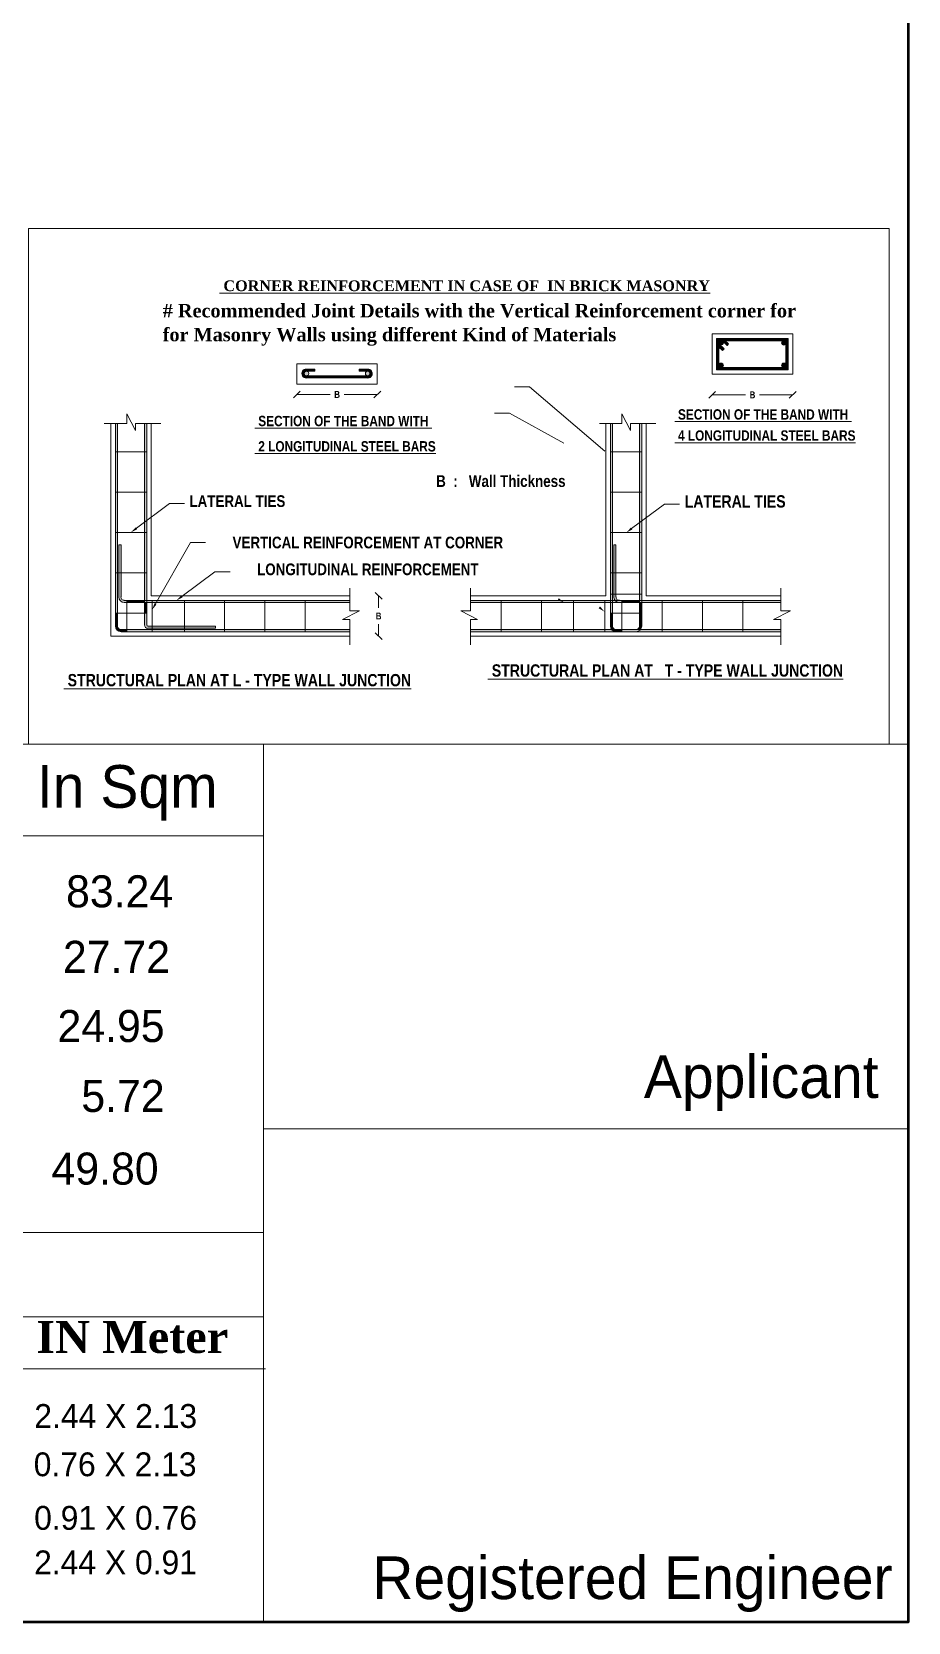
# Model space of a CAD drawing. Header units: millimetres. Extents: x 0 to 54.7, y 0 to 44.6.
# Drawn here: x 42.35 to 54.75, y 0 to 22.48 of the extents above; entities that cross this region are included whole.
import ezdxf
from ezdxf.enums import TextEntityAlignment as Align

# ---------------------------------------------------------------- set-up
doc = ezdxf.new("R2010")
doc.units = ezdxf.units.MM
doc.header["$MEASUREMENT"] = 0
doc.layers.get('0').update_dxf_attribs({"lineweight": 5})
doc.layers.add('FLOOR-STILT', color=7, linetype='Continuous', lineweight=50)
doc.styles.add('dim', font='ARIALNB.TTF')
doc.styles.add('STYLE 2', font='ANTQUABI.TTF')
doc.styles.add('swiss', font='ARIALNB.TTF')
doc.styles.add('TNR', font='TIMESBI_0.TTF')
doc.styles.add('TNRB', font='TIMESBD_0.TTF')

# ---------------------------------------------------------------- blocks, each defined once
blk = doc.blocks.new('_OBLIQUE')
at = {"color": 0, "linetype": 'ByBlock'}
blk.add_line((-0.5, -0.5), (0.5, 0.5), dxfattribs=at)

msp = doc.modelspace()

# ---------------------------------------------------------------- hatches: boundary and pattern name
for points in [[(52.134, 18.082, 1), (52.071, 18.082, 1)], [(53.02, 18.082, 1), (52.957, 18.082, 1)], [(52.134, 17.765, 1), (52.071, 17.765, 1)], [(53.02, 17.765, 1), (52.957, 17.765, 1)], [(43.565, 14.832), (43.534, 14.832), (43.534, 14.263), (43.565, 14.263)], [(43.66, 14.443, -0.414214), (43.613, 14.491), (43.613, 14.832), (43.581, 14.832), (43.581, 14.491, 0.414214), (43.66, 14.412), (43.697, 14.412), (43.697, 14.443)], [(50.536, 14.263), (50.568, 14.263), (50.568, 14.832), (50.536, 14.832)], [(50.615, 14.491), (50.615, 14.832), (50.584, 14.832), (50.584, 14.491, 0.414214), (50.663, 14.412), (50.7, 14.412), (50.7, 14.443), (50.663, 14.443, -0.414214)], [(43.945, 14.443), (43.697, 14.443), (43.697, 14.412), (43.945, 14.412)], [(43.977, 14.412), (43.945, 14.412), (43.945, 14.263), (43.977, 14.263)], [(48.555, 14.443), (48.555, 14.412), (52.946, 14.412), (52.946, 14.443)], [(50.948, 14.412), (50.948, 14.443), (50.7, 14.443), (50.7, 14.412)], [(50.98, 14.412), (50.948, 14.412), (50.948, 14.263), (50.98, 14.263)], [(43.697, 14.032), (43.613, 14.032, -0.414214), (43.565, 14.079), (43.565, 14.263), (43.534, 14.263), (43.534, 14.079, 0.414214), (43.613, 14), (43.697, 14)], [(50.568, 14.079), (50.568, 14.263), (50.536, 14.263), (50.536, 14.079, 0.414214), (50.615, 14), (50.7, 14), (50.7, 14.032), (50.615, 14.032, -0.414214)], [(50.98, 14.079), (50.98, 14.263), (50.948, 14.263), (50.948, 14.079, -0.414214), (50.9, 14.032), (50.964, 14.032, 0.162278)], [(48.555, 14.032), (48.555, 14), (52.946, 14), (52.946, 14.032)]]:
    msp.add_hatch(color=256).paths.add_polyline_path(points)
h = msp.add_hatch(color=256)
h.paths.add_polyline_path([(46.235, 17.681, 0.405646), (46.204, 17.649, 1), (46.267, 17.649, 0.405646), (46.237, 17.681)])
h.paths.add_polyline_path([(47.102, 17.681, 0.405646), (47.072, 17.649, 0.407159), (47.103, 17.617), (47.104, 17.617, 0.407159), (47.135, 17.649, 0.405646), (47.104, 17.681)])
h = msp.add_hatch(color=256)
h.paths.add_polyline_path([(43.565, 16.944), (43.534, 16.944), (43.534, 16.542), (43.565, 16.542)])
h.paths.add_polyline_path([(43.977, 16.944), (43.945, 16.944), (43.945, 16.542), (43.977, 16.542)])
h = msp.add_hatch(color=256)
h.paths.add_polyline_path([(50.568, 16.944), (50.536, 16.944), (50.536, 16.542), (50.568, 16.542)])
h.paths.add_polyline_path([(50.98, 16.944), (50.948, 16.944), (50.948, 16.542), (50.98, 16.542)])
h = msp.add_hatch(color=256)
h.paths.add_polyline_path([(43.977, 15.402), (43.945, 15.402), (43.945, 14.832), (43.977, 14.832)])
h.paths.add_polyline_path([(43.977, 15.972), (43.945, 15.972), (43.945, 15.402), (43.977, 15.402)])
h.paths.add_polyline_path([(43.977, 16.542), (43.945, 16.542), (43.945, 15.972), (43.977, 15.972)])
h.paths.add_polyline_path([(43.565, 16.542), (43.534, 16.542), (43.534, 15.972), (43.565, 15.972)])
h.paths.add_polyline_path([(43.565, 15.972), (43.534, 15.972), (43.534, 15.402), (43.565, 15.402)])
h.paths.add_polyline_path([(43.565, 15.402), (43.534, 15.402), (43.534, 14.832), (43.565, 14.832)])
h.paths.add_polyline_path([(43.613, 15.23), (43.581, 15.23), (43.581, 14.832), (43.613, 14.832)])
h = msp.add_hatch(color=256)
h.paths.add_polyline_path([(50.98, 15.402), (50.948, 15.402), (50.948, 14.832), (50.98, 14.832)])
h.paths.add_polyline_path([(50.948, 15.402), (50.98, 15.402), (50.98, 15.972), (50.948, 15.972)])
h.paths.add_polyline_path([(50.98, 16.542), (50.948, 16.542), (50.948, 15.972), (50.98, 15.972)])
h.paths.add_polyline_path([(50.536, 15.972), (50.568, 15.972), (50.568, 16.542), (50.536, 16.542)])
h.paths.add_polyline_path([(50.568, 15.972), (50.536, 15.972), (50.536, 15.402), (50.568, 15.402)])
h.paths.add_polyline_path([(50.568, 15.402), (50.536, 15.402), (50.536, 14.832), (50.568, 14.832)])
h.paths.add_polyline_path([(50.615, 15.23), (50.584, 15.23), (50.584, 14.832), (50.615, 14.832)])
h = msp.add_hatch(color=256)
h.paths.add_polyline_path([(43.977, 14.443), (43.945, 14.443), (43.945, 14.412), (43.977, 14.412)])
h.paths.add_polyline_path([(43.977, 14.832), (43.945, 14.832), (43.945, 14.443), (43.977, 14.443)])
h = msp.add_hatch(color=256)
h.paths.add_polyline_path([(50.98, 14.412), (50.98, 14.443), (50.948, 14.443), (50.948, 14.412)])
h.paths.add_polyline_path([(50.98, 14.832), (50.948, 14.832), (50.948, 14.443), (50.98, 14.443)])
h = msp.add_hatch(color=256)
h.paths.add_polyline_path([(46.849, 14.443), (46.546, 14.443), (46.546, 14.412), (46.849, 14.412)])
h.paths.add_polyline_path([(46.546, 14.443), (45.976, 14.443), (45.976, 14.412), (46.546, 14.412)])
h.paths.add_polyline_path([(45.976, 14.443), (45.406, 14.443), (45.406, 14.412), (45.976, 14.412)])
h.paths.add_polyline_path([(45.406, 14.443), (44.836, 14.443), (44.836, 14.412), (45.406, 14.412)])
h.paths.add_polyline_path([(44.836, 14.443), (44.267, 14.443), (44.267, 14.412), (44.836, 14.412)])
h.paths.add_polyline_path([(44.267, 14.443), (43.977, 14.443), (43.977, 14.412), (44.267, 14.412)])
h = msp.add_hatch(color=256)
h.paths.add_polyline_path([(44.836, 14.079), (44.267, 14.079), (44.267, 14.048), (44.836, 14.048)])
h.paths.add_polyline_path([(44.95, 14.079), (44.836, 14.079), (44.836, 14.048), (44.95, 14.048)])
h.paths.add_polyline_path([(44.267, 14.079), (43.992, 14.079, -0.414214), (43.977, 14.095), (43.977, 14.263), (43.945, 14.263), (43.945, 14.095, 0.414214), (43.992, 14.048), (44.267, 14.048)])
h = msp.add_hatch(color=256)
h.paths.add_polyline_path([(44.836, 14.032), (44.267, 14.032), (44.267, 14), (44.836, 14)])
h.paths.add_polyline_path([(44.267, 14.032), (43.697, 14.032), (43.697, 14), (44.267, 14)])
h.paths.add_polyline_path([(45.406, 14.032), (44.836, 14.032), (44.836, 14), (45.406, 14)])
h.paths.add_polyline_path([(45.976, 14.032), (45.406, 14.032), (45.406, 14), (45.976, 14)])
h.paths.add_polyline_path([(46.546, 14.032), (45.976, 14.032), (45.976, 14), (46.546, 14)])
h.paths.add_polyline_path([(46.849, 14.032), (46.546, 14.032), (46.546, 14), (46.849, 14)])

# ---------------------------------------------------------------- linework, layer by layer
for p, q in [((53.115, 18.208), (51.976, 18.208)), ((51.976, 18.208), (51.976, 17.639)), ((53.115, 17.639), (53.115, 18.208)), ((53.052, 18.145), (52.039, 18.145)), ((52.039, 18.145), (52.039, 17.702)), ((52.039, 18.142), (52.042, 18.145)), ((52.039, 18.135), (52.05, 18.145)), ((52.039, 18.128), (52.057, 18.145)), ((52.039, 18.121), (52.064, 18.145)), ((52.039, 18.113), (52.071, 18.145)), ((52.039, 18.106), (52.078, 18.145)), ((52.039, 18.099), (52.085, 18.145)), ((52.039, 18.092), (52.092, 18.145)), ((52.039, 18.085), (52.099, 18.145)), ((52.039, 18.078), (52.071, 18.11)), ((52.039, 18.071), (52.071, 18.102)), ((52.039, 18.064), (52.071, 18.095)), ((52.039, 18.057), (52.071, 18.088)), ((52.039, 18.049), (52.071, 18.081)), ((52.039, 18.042), (52.071, 18.074)), ((52.039, 18.035), (52.072, 18.068)), ((52.039, 18.028), (52.075, 18.064)), ((52.039, 18.021), (52.079, 18.061)), ((52.039, 18.014), (52.082, 18.057)), ((52.039, 18.007), (52.086, 18.054)), ((52.039, 18), (52.09, 18.05)), ((52.039, 17.993), (52.071, 18.024)), ((52.039, 17.985), (52.071, 18.017)), ((52.039, 17.978), (52.071, 18.01)), ((52.039, 17.971), (52.071, 18.003)), ((52.039, 17.964), (52.071, 17.996)), ((52.039, 17.957), (52.071, 17.989)), ((52.115, 18.113), (52.071, 18.113)), ((52.071, 18.113), (52.071, 18.068)), ((52.071, 18.068), (52.145, 17.997)), ((52.071, 18.024), (52.093, 18.047)), ((52.12, 17.976), (52.071, 18.024)), ((52.071, 18.024), (52.071, 17.734)), ((52.075, 18.113), (52.106, 18.145)), ((52.075, 18.021), (52.097, 18.043)), ((52.078, 18.017), (52.1, 18.04)), ((52.082, 18.113), (52.114, 18.145)), ((52.082, 18.014), (52.104, 18.036)), ((52.085, 18.01), (52.108, 18.033)), ((52.089, 18.113), (52.121, 18.145)), ((52.089, 18.007), (52.111, 18.029)), ((52.093, 18.003), (52.115, 18.026)), ((52.096, 18.113), (52.128, 18.145)), ((52.096, 18), (52.118, 18.022)), ((52.1, 17.996), (52.122, 18.019)), ((52.103, 18.113), (52.135, 18.145)), ((52.103, 17.993), (52.126, 18.015)), ((52.107, 17.989), (52.129, 18.012)), ((52.11, 18.113), (52.142, 18.145)), ((52.111, 17.986), (52.133, 18.008)), ((52.114, 17.982), (52.136, 18.005)), ((52.187, 18.043), (52.115, 18.113)), ((52.116, 18.112), (52.149, 18.145)), ((52.118, 17.979), (52.14, 18.001)), ((52.12, 18.109), (52.156, 18.145)), ((52.12, 17.976), (52.145, 17.997)), ((52.124, 18.105), (52.163, 18.145)), ((52.127, 18.102), (52.17, 18.145)), ((52.131, 18.098), (52.177, 18.145)), ((52.133, 17.987), (52.144, 17.998)), ((52.134, 18.095), (52.185, 18.145)), ((52.138, 18.091), (52.192, 18.145)), ((52.141, 18.088), (52.164, 18.11)), ((52.145, 18.084), (52.167, 18.107)), ((52.149, 18.081), (52.171, 18.103)), ((52.152, 18.077), (52.174, 18.099)), ((52.156, 18.074), (52.178, 18.096)), ((52.159, 18.07), (52.182, 18.092)), ((53.02, 18.113), (52.16, 18.113)), ((52.16, 18.113), (52.207, 18.068)), ((52.163, 18.067), (52.185, 18.089)), ((52.167, 18.113), (52.199, 18.145)), ((52.167, 18.063), (52.189, 18.085)), ((52.17, 18.06), (52.192, 18.082)), ((52.174, 18.113), (52.206, 18.145)), ((52.174, 18.056), (52.196, 18.078)), ((52.177, 18.053), (52.2, 18.075)), ((52.181, 18.113), (52.213, 18.145)), ((52.181, 18.049), (52.203, 18.071)), ((52.184, 18.046), (52.207, 18.068)), ((52.207, 18.068), (52.187, 18.043)), ((52.188, 18.113), (52.22, 18.145)), ((52.196, 18.113), (52.227, 18.145)), ((52.203, 18.113), (52.234, 18.145)), ((52.21, 18.113), (52.241, 18.145)), ((52.217, 18.113), (52.249, 18.145)), ((52.224, 18.113), (52.256, 18.145)), ((52.231, 18.113), (52.263, 18.145)), ((52.238, 18.113), (52.27, 18.145)), ((52.245, 18.113), (52.277, 18.145)), ((52.252, 18.113), (52.284, 18.145)), ((52.26, 18.113), (52.291, 18.145)), ((52.267, 18.113), (52.298, 18.145)), ((52.274, 18.113), (52.305, 18.145)), ((52.281, 18.113), (52.313, 18.145)), ((52.288, 18.113), (52.32, 18.145)), ((52.295, 18.113), (52.327, 18.145)), ((52.302, 18.113), (52.334, 18.145)), ((52.309, 18.113), (52.341, 18.145)), ((52.316, 18.113), (52.348, 18.145)), ((52.323, 18.113), (52.355, 18.145)), ((52.331, 18.113), (52.362, 18.145)), ((52.338, 18.113), (52.369, 18.145)), ((52.345, 18.113), (52.376, 18.145)), ((52.352, 18.113), (52.384, 18.145)), ((52.359, 18.113), (52.391, 18.145)), ((52.366, 18.113), (52.398, 18.145)), ((52.373, 18.113), (52.405, 18.145)), ((52.38, 18.113), (52.412, 18.145)), ((52.387, 18.113), (52.419, 18.145)), ((52.395, 18.113), (52.426, 18.145)), ((52.402, 18.113), (52.433, 18.145)), ((52.409, 18.113), (52.44, 18.145)), ((52.416, 18.113), (52.448, 18.145)), ((52.423, 18.113), (52.455, 18.145)), ((52.43, 18.113), (52.462, 18.145)), ((52.437, 18.113), (52.469, 18.145)), ((52.444, 18.113), (52.476, 18.145)), ((52.451, 18.113), (52.483, 18.145)), ((52.459, 18.113), (52.49, 18.145)), ((52.466, 18.113), (52.497, 18.145)), ((52.473, 18.113), (52.504, 18.145)), ((52.48, 18.113), (52.511, 18.145)), ((52.487, 18.113), (52.519, 18.145)), ((52.494, 18.113), (52.526, 18.145)), ((52.501, 18.113), (52.533, 18.145)), ((52.508, 18.113), (52.54, 18.145)), ((52.515, 18.113), (52.547, 18.145)), ((52.522, 18.113), (52.554, 18.145)), ((52.53, 18.113), (52.561, 18.145)), ((52.537, 18.113), (52.568, 18.145)), ((52.544, 18.113), (52.575, 18.145)), ((52.551, 18.113), (52.583, 18.145)), ((52.558, 18.113), (52.59, 18.145)), ((52.565, 18.113), (52.597, 18.145)), ((52.572, 18.113), (52.604, 18.145)), ((52.579, 18.113), (52.611, 18.145)), ((52.586, 18.113), (52.618, 18.145)), ((52.594, 18.113), (52.625, 18.145)), ((52.601, 18.113), (52.632, 18.145)), ((52.608, 18.113), (52.639, 18.145)), ((52.615, 18.113), (52.647, 18.145)), ((52.622, 18.113), (52.654, 18.145)), ((52.629, 18.113), (52.661, 18.145)), ((52.636, 18.113), (52.668, 18.145)), ((52.643, 18.113), (52.675, 18.145)), ((52.65, 18.113), (52.682, 18.145)), ((52.658, 18.113), (52.689, 18.145)), ((52.665, 18.113), (52.696, 18.145)), ((52.672, 18.113), (52.703, 18.145)), ((52.679, 18.113), (52.71, 18.145)), ((52.686, 18.113), (52.718, 18.145)), ((52.693, 18.113), (52.725, 18.145)), ((52.7, 18.113), (52.732, 18.145)), ((52.707, 18.113), (52.739, 18.145)), ((52.714, 18.113), (52.746, 18.145)), ((52.721, 18.113), (52.753, 18.145)), ((52.729, 18.113), (52.76, 18.145)), ((52.736, 18.113), (52.767, 18.145)), ((52.743, 18.113), (52.774, 18.145)), ((52.75, 18.113), (52.782, 18.145)), ((52.757, 18.113), (52.789, 18.145)), ((52.764, 18.113), (52.796, 18.145)), ((52.771, 18.113), (52.803, 18.145)), ((52.778, 18.113), (52.81, 18.145)), ((52.785, 18.113), (52.817, 18.145)), ((52.793, 18.113), (52.824, 18.145)), ((52.8, 18.113), (52.831, 18.145)), ((52.807, 18.113), (52.838, 18.145)), ((52.814, 18.113), (52.846, 18.145)), ((52.821, 18.113), (52.853, 18.145)), ((52.828, 18.113), (52.86, 18.145)), ((52.835, 18.113), (52.867, 18.145)), ((52.842, 18.113), (52.874, 18.145)), ((52.849, 18.113), (52.881, 18.145)), ((52.856, 18.113), (52.888, 18.145)), ((52.864, 18.113), (52.895, 18.145)), ((52.871, 18.113), (52.902, 18.145)), ((52.878, 18.113), (52.909, 18.145)), ((52.885, 18.113), (52.917, 18.145)), ((52.892, 18.113), (52.924, 18.145)), ((52.899, 18.113), (52.931, 18.145)), ((52.906, 18.113), (52.938, 18.145)), ((52.913, 18.113), (52.945, 18.145)), ((52.92, 18.113), (52.952, 18.145)), ((52.928, 18.113), (52.959, 18.145)), ((52.935, 18.113), (52.966, 18.145)), ((52.942, 18.113), (52.973, 18.145)), ((52.949, 18.113), (52.981, 18.145)), ((52.956, 18.113), (52.988, 18.145)), ((52.963, 18.113), (52.995, 18.145)), ((52.97, 18.113), (53.002, 18.145)), ((52.977, 18.113), (53.009, 18.145)), ((52.984, 18.113), (53.016, 18.145)), ((52.992, 18.113), (53.023, 18.145)), ((52.999, 18.113), (53.03, 18.145)), ((53.006, 18.113), (53.037, 18.145)), ((53.013, 18.113), (53.044, 18.145)), ((53.02, 18.113), (53.052, 18.145)), ((53.02, 18.107), (53.052, 18.139)), ((53.02, 18.1), (53.052, 18.131)), ((53.02, 18.093), (53.052, 18.124)), ((53.02, 18.086), (53.052, 18.117)), ((53.02, 17.734), (53.02, 18.113)), ((53.02, 18.078), (53.052, 18.11)), ((53.02, 18.071), (53.052, 18.103)), ((53.02, 18.064), (53.052, 18.096)), ((53.02, 18.057), (53.052, 18.089)), ((53.02, 18.05), (53.052, 18.082)), ((53.02, 18.043), (53.052, 18.075)), ((53.02, 18.036), (53.052, 18.067)), ((53.02, 18.029), (53.052, 18.06)), ((53.02, 18.022), (53.052, 18.053)), ((53.02, 18.014), (53.052, 18.046)), ((53.02, 18.007), (53.052, 18.039)), ((53.02, 18), (53.052, 18.032)), ((53.02, 17.993), (53.052, 18.025)), ((53.02, 17.986), (53.052, 18.018)), ((53.02, 17.979), (53.052, 18.011)), ((53.02, 17.972), (53.052, 18.003)), ((53.02, 17.965), (53.052, 17.996)), ((53.02, 17.958), (53.052, 17.989)), ((53.052, 17.702), (53.052, 18.145)), ((47.239, 17.786), (46.1, 17.786)), ((46.1, 17.786), (46.1, 17.501)), ((47.239, 17.501), (47.239, 17.786)), ((52.039, 17.95), (52.071, 17.982)), ((52.039, 17.943), (52.071, 17.974)), ((52.039, 17.936), (52.071, 17.967)), ((52.039, 17.929), (52.071, 17.96)), ((52.039, 17.922), (52.071, 17.953)), ((52.039, 17.914), (52.071, 17.946)), ((52.039, 17.907), (52.071, 17.939)), ((52.039, 17.9), (52.071, 17.932)), ((52.039, 17.893), (52.071, 17.925)), ((52.039, 17.886), (52.071, 17.918)), ((52.039, 17.879), (52.071, 17.911)), ((52.039, 17.872), (52.071, 17.903)), ((52.039, 17.865), (52.071, 17.896)), ((52.039, 17.858), (52.071, 17.889)), ((52.039, 17.85), (52.071, 17.882)), ((52.039, 17.843), (52.071, 17.875)), ((52.039, 17.836), (52.071, 17.868)), ((52.039, 17.829), (52.071, 17.861)), ((52.039, 17.822), (52.071, 17.854)), ((52.039, 17.815), (52.071, 17.847)), ((52.039, 17.808), (52.071, 17.839)), ((52.039, 17.801), (52.071, 17.832)), ((52.039, 17.794), (52.071, 17.825)), ((52.039, 17.786), (52.071, 17.818)), ((52.039, 17.779), (52.071, 17.811)), ((52.039, 17.772), (52.071, 17.804)), ((52.039, 17.765), (52.071, 17.797)), ((52.039, 17.758), (52.071, 17.79)), ((52.039, 17.751), (52.071, 17.783)), ((52.039, 17.744), (52.071, 17.776)), ((52.039, 17.737), (52.071, 17.768)), ((52.039, 17.73), (52.071, 17.761)), ((52.992, 17.702), (53.052, 17.762)), ((53.02, 17.951), (53.052, 17.982)), ((53.02, 17.943), (53.052, 17.975)), ((53.02, 17.936), (53.052, 17.968)), ((53.02, 17.929), (53.052, 17.961)), ((53.02, 17.922), (53.052, 17.954)), ((53.02, 17.915), (53.052, 17.947)), ((53.02, 17.908), (53.052, 17.94)), ((53.02, 17.901), (53.052, 17.932)), ((53.02, 17.894), (53.052, 17.925)), ((53.02, 17.887), (53.052, 17.918)), ((53.02, 17.879), (53.052, 17.911)), ((53.02, 17.872), (53.052, 17.904)), ((53.02, 17.865), (53.052, 17.897)), ((53.02, 17.858), (53.052, 17.89)), ((53.02, 17.851), (53.052, 17.883)), ((53.02, 17.844), (53.052, 17.876)), ((53.02, 17.837), (53.052, 17.868)), ((53.02, 17.83), (53.052, 17.861)), ((53.02, 17.823), (53.052, 17.854)), ((53.02, 17.815), (53.052, 17.847)), ((53.02, 17.808), (53.052, 17.84)), ((53.02, 17.801), (53.052, 17.833)), ((53.02, 17.794), (53.052, 17.826)), ((53.02, 17.787), (53.052, 17.819)), ((53.02, 17.78), (53.052, 17.812)), ((53.02, 17.773), (53.052, 17.805)), ((53.02, 17.766), (53.052, 17.797)), ((53.02, 17.759), (53.052, 17.79)), ((53.02, 17.752), (53.052, 17.783)), ((53.02, 17.744), (53.052, 17.776)), ((53.02, 17.737), (53.052, 17.769)), ((46.172, 17.647), (46.237, 17.712)), ((46.173, 17.655), (46.23, 17.712)), ((46.173, 17.641), (46.245, 17.712)), ((46.174, 17.635), (46.252, 17.712)), ((46.174, 17.663), (46.222, 17.711)), ((46.176, 17.629), (46.206, 17.659)), ((46.177, 17.673), (46.211, 17.707)), ((46.178, 17.624), (46.204, 17.65)), ((46.18, 17.619), (46.204, 17.644)), ((46.182, 17.615), (46.206, 17.638)), ((46.185, 17.611), (46.208, 17.633)), ((46.189, 17.607), (46.211, 17.629)), ((46.192, 17.603), (46.215, 17.625)), ((46.196, 17.6), (46.219, 17.622)), ((46.2, 17.597), (46.223, 17.62)), ((46.204, 17.594), (46.229, 17.618)), ((46.209, 17.592), (46.235, 17.617)), ((46.214, 17.589), (46.242, 17.617)), ((46.22, 17.588), (46.249, 17.617)), ((46.225, 17.679), (46.259, 17.712)), ((46.225, 17.587), (46.256, 17.617)), ((46.232, 17.586), (46.263, 17.617)), ((46.234, 17.681), (46.266, 17.712)), ((46.235, 17.712), (46.357, 17.712)), ((46.235, 17.681), (46.357, 17.681)), ((46.236, 17.617), (47.104, 17.617)), ((46.236, 17.586), (47.104, 17.586)), ((46.239, 17.586), (46.27, 17.617)), ((46.241, 17.681), (46.273, 17.712)), ((46.246, 17.586), (46.278, 17.617)), ((46.248, 17.681), (46.28, 17.712)), ((46.253, 17.586), (46.285, 17.617)), ((46.256, 17.681), (46.287, 17.712)), ((46.26, 17.586), (46.292, 17.617)), ((46.263, 17.681), (46.294, 17.712)), ((46.267, 17.586), (46.299, 17.617)), ((46.27, 17.681), (46.301, 17.712)), ((46.274, 17.586), (46.306, 17.617)), ((46.277, 17.681), (46.309, 17.712)), ((46.281, 17.586), (46.313, 17.617)), ((46.284, 17.681), (46.316, 17.712)), ((46.289, 17.586), (46.32, 17.617)), ((46.291, 17.681), (46.323, 17.712)), ((46.296, 17.586), (46.327, 17.617)), ((46.298, 17.681), (46.33, 17.712)), ((46.303, 17.586), (46.334, 17.617)), ((46.305, 17.681), (46.337, 17.712)), ((46.31, 17.586), (46.341, 17.617)), ((46.312, 17.681), (46.344, 17.712)), ((46.317, 17.586), (46.349, 17.617)), ((46.32, 17.681), (46.351, 17.712)), ((46.324, 17.586), (46.356, 17.617)), ((46.327, 17.681), (46.357, 17.711)), ((46.331, 17.586), (46.363, 17.617)), ((46.334, 17.681), (46.357, 17.704)), ((46.338, 17.586), (46.37, 17.617)), ((46.341, 17.681), (46.357, 17.697)), ((46.345, 17.586), (46.377, 17.617)), ((46.348, 17.681), (46.357, 17.69)), ((46.352, 17.586), (46.384, 17.617)), ((46.355, 17.681), (46.357, 17.683)), ((46.357, 17.681), (46.357, 17.712)), ((46.36, 17.586), (46.391, 17.617)), ((46.367, 17.586), (46.398, 17.617)), ((46.374, 17.586), (46.405, 17.617)), ((46.381, 17.586), (46.413, 17.617)), ((46.388, 17.586), (46.42, 17.617)), ((46.395, 17.586), (46.427, 17.617)), ((46.402, 17.586), (46.434, 17.617)), ((46.409, 17.586), (46.441, 17.617)), ((46.416, 17.586), (46.448, 17.617)), ((46.424, 17.586), (46.455, 17.617)), ((46.431, 17.586), (46.462, 17.617)), ((46.438, 17.586), (46.469, 17.617)), ((46.445, 17.586), (46.477, 17.617)), ((46.452, 17.586), (46.484, 17.617)), ((46.459, 17.586), (46.491, 17.617)), ((46.466, 17.586), (46.498, 17.617)), ((46.473, 17.586), (46.505, 17.617)), ((46.48, 17.586), (46.512, 17.617)), ((46.488, 17.586), (46.519, 17.617)), ((46.495, 17.586), (46.526, 17.617)), ((46.502, 17.586), (46.533, 17.617)), ((46.509, 17.586), (46.54, 17.617)), ((46.516, 17.586), (46.548, 17.617)), ((46.523, 17.586), (46.555, 17.617)), ((46.53, 17.586), (46.562, 17.617)), ((46.537, 17.586), (46.569, 17.617)), ((46.544, 17.586), (46.576, 17.617)), ((46.551, 17.586), (46.583, 17.617)), ((46.559, 17.586), (46.59, 17.617)), ((46.566, 17.586), (46.597, 17.617)), ((46.573, 17.586), (46.604, 17.617)), ((46.58, 17.586), (46.612, 17.617)), ((46.587, 17.586), (46.619, 17.617)), ((46.594, 17.586), (46.626, 17.617)), ((46.601, 17.586), (46.633, 17.617)), ((46.608, 17.586), (46.64, 17.617)), ((46.615, 17.586), (46.647, 17.617)), ((46.623, 17.586), (46.654, 17.617)), ((46.63, 17.586), (46.661, 17.617)), ((46.637, 17.586), (46.668, 17.617)), ((46.644, 17.586), (46.676, 17.617)), ((46.651, 17.586), (46.683, 17.617)), ((46.658, 17.586), (46.69, 17.617)), ((46.665, 17.586), (46.697, 17.617)), ((46.672, 17.586), (46.704, 17.617)), ((46.679, 17.586), (46.711, 17.617)), ((46.686, 17.586), (46.718, 17.617)), ((46.694, 17.586), (46.725, 17.617)), ((46.701, 17.586), (46.732, 17.617)), ((46.708, 17.586), (46.739, 17.617)), ((46.715, 17.586), (46.747, 17.617)), ((46.722, 17.586), (46.754, 17.617)), ((46.729, 17.586), (46.761, 17.617)), ((46.736, 17.586), (46.768, 17.617)), ((46.743, 17.586), (46.775, 17.617)), ((46.75, 17.586), (46.782, 17.617)), ((46.758, 17.586), (46.789, 17.617)), ((46.765, 17.586), (46.796, 17.617)), ((46.772, 17.586), (46.803, 17.617)), ((46.779, 17.586), (46.811, 17.617)), ((46.786, 17.586), (46.818, 17.617)), ((46.793, 17.586), (46.825, 17.617)), ((46.8, 17.586), (46.832, 17.617)), ((46.807, 17.586), (46.839, 17.617)), ((46.814, 17.586), (46.846, 17.617)), ((46.822, 17.586), (46.853, 17.617)), ((46.829, 17.586), (46.86, 17.617)), ((46.836, 17.586), (46.867, 17.617)), ((46.843, 17.586), (46.875, 17.617)), ((46.85, 17.586), (46.882, 17.617)), ((46.857, 17.586), (46.889, 17.617)), ((46.864, 17.586), (46.896, 17.617)), ((46.871, 17.586), (46.903, 17.617)), ((46.878, 17.586), (46.91, 17.617)), ((46.885, 17.586), (46.917, 17.617)), ((46.893, 17.586), (46.924, 17.617)), ((46.9, 17.586), (46.931, 17.617)), ((46.907, 17.586), (46.938, 17.617)), ((46.914, 17.586), (46.946, 17.617)), ((46.921, 17.586), (46.953, 17.617)), ((46.928, 17.586), (46.96, 17.617)), ((46.935, 17.586), (46.967, 17.617)), ((46.942, 17.586), (46.974, 17.617)), ((46.949, 17.586), (46.981, 17.617)), ((46.957, 17.586), (46.988, 17.617)), ((46.964, 17.586), (46.995, 17.617)), ((46.971, 17.586), (47.002, 17.617)), ((46.978, 17.586), (47.01, 17.617)), ((46.982, 17.711), (46.984, 17.712)), ((46.982, 17.704), (46.991, 17.712)), ((46.982, 17.696), (46.998, 17.712)), ((46.982, 17.689), (47.005, 17.712)), ((46.982, 17.682), (47.012, 17.712)), ((47.104, 17.712), (46.982, 17.712)), ((46.982, 17.681), (46.982, 17.712)), ((47.104, 17.681), (46.982, 17.681)), ((46.985, 17.586), (47.017, 17.617)), ((46.988, 17.681), (47.019, 17.712)), ((46.992, 17.586), (47.024, 17.617)), ((46.995, 17.681), (47.026, 17.712)), ((46.999, 17.586), (47.031, 17.617)), ((47.002, 17.681), (47.033, 17.712)), ((47.006, 17.586), (47.038, 17.617)), ((47.009, 17.681), (47.041, 17.712)), ((47.013, 17.586), (47.045, 17.617)), ((47.016, 17.681), (47.048, 17.712)), ((47.021, 17.586), (47.052, 17.617)), ((47.023, 17.681), (47.055, 17.712)), ((47.028, 17.586), (47.059, 17.617)), ((47.03, 17.681), (47.062, 17.712)), ((47.035, 17.586), (47.066, 17.617)), ((47.037, 17.681), (47.069, 17.712)), ((47.042, 17.586), (47.073, 17.617)), ((47.044, 17.681), (47.076, 17.712)), ((47.049, 17.586), (47.081, 17.617)), ((47.051, 17.681), (47.083, 17.712)), ((47.056, 17.586), (47.088, 17.617)), ((47.059, 17.681), (47.09, 17.712)), ((47.063, 17.586), (47.095, 17.617)), ((47.066, 17.681), (47.097, 17.712)), ((47.07, 17.586), (47.102, 17.617)), ((47.073, 17.681), (47.104, 17.712)), ((47.077, 17.586), (47.11, 17.618)), ((47.08, 17.681), (47.111, 17.712)), ((47.084, 17.586), (47.123, 17.624)), ((47.087, 17.681), (47.117, 17.711)), ((47.092, 17.586), (47.166, 17.66)), ((47.094, 17.681), (47.123, 17.709)), ((47.099, 17.586), (47.167, 17.654)), ((47.101, 17.681), (47.128, 17.707)), ((47.106, 17.586), (47.167, 17.647)), ((47.108, 17.68), (47.133, 17.705)), ((47.114, 17.679), (47.137, 17.702)), ((47.114, 17.587), (47.166, 17.639)), ((47.119, 17.677), (47.141, 17.7)), ((47.123, 17.674), (47.145, 17.696)), ((47.123, 17.589), (47.164, 17.629)), ((47.127, 17.671), (47.149, 17.693)), ((47.128, 17.63), (47.164, 17.666)), ((47.13, 17.667), (47.152, 17.689)), ((47.132, 17.662), (47.155, 17.685)), ((47.134, 17.657), (47.158, 17.681)), ((47.134, 17.643), (47.163, 17.671)), ((47.135, 17.65), (47.161, 17.676)), ((47.136, 17.595), (47.157, 17.616)), ((51.976, 17.639), (53.115, 17.639)), ((52.039, 17.723), (52.071, 17.754)), ((52.039, 17.715), (52.071, 17.747)), ((52.039, 17.708), (52.071, 17.74)), ((52.039, 17.702), (53.052, 17.702)), ((52.04, 17.702), (52.072, 17.734)), ((52.047, 17.702), (52.079, 17.734)), ((52.054, 17.702), (52.086, 17.734)), ((52.061, 17.702), (52.093, 17.734)), ((52.068, 17.702), (52.1, 17.734)), ((52.071, 17.734), (53.02, 17.734)), ((52.075, 17.702), (52.107, 17.734)), ((52.083, 17.702), (52.114, 17.734)), ((52.09, 17.702), (52.121, 17.734)), ((52.097, 17.702), (52.128, 17.734)), ((52.104, 17.702), (52.136, 17.734)), ((52.111, 17.702), (52.143, 17.734)), ((52.118, 17.702), (52.15, 17.734)), ((52.125, 17.702), (52.157, 17.734)), ((52.132, 17.702), (52.164, 17.734)), ((52.139, 17.702), (52.171, 17.734)), ((52.147, 17.702), (52.178, 17.734)), ((52.154, 17.702), (52.185, 17.734)), ((52.161, 17.702), (52.192, 17.734)), ((52.168, 17.702), (52.199, 17.734)), ((52.175, 17.702), (52.207, 17.734)), ((52.182, 17.702), (52.214, 17.734)), ((52.189, 17.702), (52.221, 17.734)), ((52.196, 17.702), (52.228, 17.734)), ((52.203, 17.702), (52.235, 17.734)), ((52.21, 17.702), (52.242, 17.734)), ((52.218, 17.702), (52.249, 17.734)), ((52.225, 17.702), (52.256, 17.734)), ((52.232, 17.702), (52.263, 17.734)), ((52.239, 17.702), (52.271, 17.734)), ((52.246, 17.702), (52.278, 17.734)), ((52.253, 17.702), (52.285, 17.734)), ((52.26, 17.702), (52.292, 17.734)), ((52.267, 17.702), (52.299, 17.734)), ((52.274, 17.702), (52.306, 17.734)), ((52.282, 17.702), (52.313, 17.734)), ((52.289, 17.702), (52.32, 17.734)), ((52.296, 17.702), (52.327, 17.734)), ((52.303, 17.702), (52.335, 17.734)), ((52.31, 17.702), (52.342, 17.734)), ((52.317, 17.702), (52.349, 17.734)), ((52.324, 17.702), (52.356, 17.734)), ((52.331, 17.702), (52.363, 17.734)), ((52.338, 17.702), (52.37, 17.734)), ((52.345, 17.702), (52.377, 17.734)), ((52.353, 17.702), (52.384, 17.734)), ((52.36, 17.702), (52.391, 17.734)), ((52.367, 17.702), (52.398, 17.734)), ((52.374, 17.702), (52.406, 17.734)), ((52.381, 17.702), (52.413, 17.734)), ((52.388, 17.702), (52.42, 17.734)), ((52.395, 17.702), (52.427, 17.734)), ((52.402, 17.702), (52.434, 17.734)), ((52.409, 17.702), (52.441, 17.734)), ((52.417, 17.702), (52.448, 17.734)), ((52.424, 17.702), (52.455, 17.734)), ((52.431, 17.702), (52.462, 17.734)), ((52.438, 17.702), (52.47, 17.734)), ((52.445, 17.702), (52.477, 17.734)), ((52.452, 17.702), (52.484, 17.734)), ((52.459, 17.702), (52.491, 17.734)), ((52.466, 17.702), (52.498, 17.734)), ((52.473, 17.702), (52.505, 17.734)), ((52.481, 17.702), (52.512, 17.734)), ((52.488, 17.702), (52.519, 17.734)), ((52.495, 17.702), (52.526, 17.734)), ((52.502, 17.702), (52.533, 17.734)), ((52.509, 17.702), (52.541, 17.734)), ((52.516, 17.702), (52.548, 17.734)), ((52.523, 17.702), (52.555, 17.734)), ((52.53, 17.702), (52.562, 17.734)), ((52.537, 17.702), (52.569, 17.734)), ((52.544, 17.702), (52.576, 17.734)), ((52.552, 17.702), (52.583, 17.734)), ((52.559, 17.702), (52.59, 17.734)), ((52.566, 17.702), (52.597, 17.734)), ((52.573, 17.702), (52.605, 17.734)), ((52.58, 17.702), (52.612, 17.734)), ((52.587, 17.702), (52.619, 17.734)), ((52.594, 17.702), (52.626, 17.734)), ((52.601, 17.702), (52.633, 17.734)), ((52.608, 17.702), (52.64, 17.734)), ((52.616, 17.702), (52.647, 17.734)), ((52.623, 17.702), (52.654, 17.734)), ((52.63, 17.702), (52.661, 17.734)), ((52.637, 17.702), (52.669, 17.734)), ((52.644, 17.702), (52.676, 17.734)), ((52.651, 17.702), (52.683, 17.734)), ((52.658, 17.702), (52.69, 17.734)), ((52.665, 17.702), (52.697, 17.734)), ((52.672, 17.702), (52.704, 17.734)), ((52.68, 17.702), (52.711, 17.734)), ((52.687, 17.702), (52.718, 17.734)), ((52.694, 17.702), (52.725, 17.734)), ((52.701, 17.702), (52.732, 17.734)), ((52.708, 17.702), (52.74, 17.734)), ((52.715, 17.702), (52.747, 17.734)), ((52.722, 17.702), (52.754, 17.734)), ((52.729, 17.702), (52.761, 17.734)), ((52.736, 17.702), (52.768, 17.734)), ((52.743, 17.702), (52.775, 17.734)), ((52.751, 17.702), (52.782, 17.734)), ((52.758, 17.702), (52.789, 17.734)), ((52.765, 17.702), (52.796, 17.734)), ((52.772, 17.702), (52.804, 17.734)), ((52.779, 17.702), (52.811, 17.734)), ((52.786, 17.702), (52.818, 17.734)), ((52.793, 17.702), (52.825, 17.734)), ((52.8, 17.702), (52.832, 17.734)), ((52.807, 17.702), (52.839, 17.734)), ((52.815, 17.702), (52.846, 17.734)), ((52.822, 17.702), (52.853, 17.734)), ((52.829, 17.702), (52.86, 17.734)), ((52.836, 17.702), (52.868, 17.734)), ((52.843, 17.702), (52.875, 17.734)), ((52.85, 17.702), (52.882, 17.734)), ((52.857, 17.702), (52.889, 17.734)), ((52.864, 17.702), (52.896, 17.734)), ((52.871, 17.702), (52.903, 17.734)), ((52.878, 17.702), (52.91, 17.734)), ((52.886, 17.702), (52.917, 17.734)), ((52.893, 17.702), (52.924, 17.734)), ((52.9, 17.702), (52.931, 17.734)), ((52.907, 17.702), (52.939, 17.734)), ((52.914, 17.702), (52.946, 17.734)), ((52.921, 17.702), (52.953, 17.734)), ((52.928, 17.702), (52.96, 17.734)), ((52.935, 17.702), (52.967, 17.734)), ((52.942, 17.702), (52.974, 17.734)), ((52.95, 17.702), (52.981, 17.734)), ((52.957, 17.702), (52.988, 17.734)), ((52.964, 17.702), (52.995, 17.734)), ((52.971, 17.702), (53.003, 17.734)), ((52.978, 17.702), (53.01, 17.734)), ((52.985, 17.702), (53.017, 17.734)), ((52.999, 17.702), (53.052, 17.755)), ((53.006, 17.702), (53.052, 17.748)), ((53.014, 17.702), (53.052, 17.741)), ((53.021, 17.702), (53.052, 17.733)), ((53.028, 17.702), (53.052, 17.726)), ((53.035, 17.702), (53.052, 17.719)), ((53.042, 17.702), (53.052, 17.712)), ((53.049, 17.702), (53.052, 17.705)), ((46.1, 17.501), (47.239, 17.501)), ((43.377, 16.944), (43.697, 16.944)), ((43.47, 13.937), (43.47, 16.944)), ((43.534, 14.079), (43.534, 16.944)), ((43.565, 14.079), (43.565, 16.944)), ((43.697, 16.944), (43.697, 17.081)), ((43.697, 17.081), (43.818, 16.842)), ((43.818, 16.842), (43.818, 16.944)), ((43.818, 16.944), (44.176, 16.944)), ((43.945, 14.095), (43.945, 16.944)), ((43.977, 14.095), (43.977, 16.944)), ((44.04, 14.507), (44.04, 16.944)), ((50.38, 16.944), (50.7, 16.944)), ((50.473, 14.507), (50.473, 16.944)), ((50.536, 14.079), (50.536, 16.944)), ((50.568, 14.079), (50.568, 16.944)), ((50.7, 17.081), (50.821, 16.842)), ((50.7, 16.944), (50.7, 17.081)), ((50.821, 16.944), (51.179, 16.944)), ((50.821, 16.842), (50.821, 16.944)), ((50.948, 14.079), (50.948, 16.944)), ((50.98, 14.079), (50.98, 16.944)), ((51.043, 14.507), (51.043, 16.944)), ((43.534, 16.542), (43.977, 16.542)), ((50.536, 16.542), (50.98, 16.542)), ((43.534, 15.972), (43.977, 15.972)), ((50.536, 15.972), (50.98, 15.972)), ((43.534, 15.402), (43.977, 15.402)), ((50.536, 15.402), (50.98, 15.402)), ((43.613, 15.23), (43.581, 15.23)), ((43.581, 14.491), (43.581, 15.23)), ((43.613, 14.491), (43.613, 15.23)), ((50.584, 14.491), (50.584, 15.23)), ((50.615, 15.23), (50.584, 15.23)), ((50.615, 14.491), (50.615, 15.23)), ((43.534, 14.832), (43.977, 14.832)), ((46.849, 14.614), (46.849, 14.294)), ((48.555, 14.614), (48.555, 14.294)), ((50.536, 14.832), (50.98, 14.832)), ((52.946, 14.614), (52.946, 14.294)), ((46.849, 14.443), (43.66, 14.443)), ((46.849, 14.412), (43.66, 14.412)), ((43.697, 14), (43.697, 14.443)), ((46.849, 14.507), (44.04, 14.507)), ((44.053, 14), (44.053, 14.443)), ((44.51, 14), (44.51, 14.443)), ((45.079, 14), (45.079, 14.443)), ((45.649, 14), (45.649, 14.443)), ((46.219, 14), (46.219, 14.443)), ((50.473, 14.507), (48.555, 14.507)), ((52.946, 14.443), (48.555, 14.443)), ((48.555, 14.443), (48.555, 14.412)), ((48.555, 14.443), (50.615, 14.443)), ((48.555, 14.412), (52.946, 14.412)), ((48.555, 14.412), (50.663, 14.412)), ((48.99, 14), (48.99, 14.443)), ((49.56, 14), (49.56, 14.443)), ((50.013, 13.995), (50.013, 14.438)), ((50.457, 14), (50.457, 14.443)), ((50.536, 14.529), (50.98, 14.529)), ((52.946, 14.443), (50.663, 14.443)), ((52.946, 14.412), (50.663, 14.412)), ((50.7, 14), (50.7, 14.443)), ((52.946, 14.507), (51.043, 14.507)), ((51.269, 14), (51.269, 14.443)), ((51.839, 14), (51.839, 14.443)), ((52.409, 14), (52.409, 14.443)), ((52.946, 14.412), (52.946, 14.443)), ((43.534, 14.263), (43.977, 14.263)), ((46.986, 14.294), (46.747, 14.174)), ((46.747, 14.174), (46.849, 14.174)), ((46.849, 14.294), (46.986, 14.294)), ((46.849, 14.174), (46.849, 13.815)), ((48.418, 14.294), (48.657, 14.174)), ((48.555, 14.294), (48.418, 14.294)), ((48.555, 14.174), (48.555, 13.815)), ((48.657, 14.174), (48.555, 14.174)), ((50.536, 14.263), (50.98, 14.263)), ((53.083, 14.294), (52.844, 14.174)), ((52.844, 14.174), (52.946, 14.174)), ((52.946, 14.294), (53.083, 14.294)), ((52.946, 14.174), (52.946, 13.815)), ((46.849, 14.032), (43.613, 14.032)), ((46.849, 14), (43.613, 14)), ((44.95, 14.079), (43.992, 14.079)), ((44.95, 14.048), (43.992, 14.048)), ((44.95, 14.079), (44.95, 14.048)), ((52.946, 14.032), (48.555, 14.032)), ((48.555, 14.032), (48.555, 14)), ((48.555, 14.032), (50.615, 14.032)), ((48.555, 14), (52.946, 14)), ((48.555, 14), (50.615, 14)), ((52.946, 14.032), (50.615, 14.032)), ((52.946, 14), (50.615, 14)), ((52.946, 14), (52.946, 14.032)), ((46.849, 13.937), (43.47, 13.937)), ((52.946, 13.937), (48.555, 13.937)), ((45.627, 12.411), (54.749, 12.411)), ((54.749, 12.411), (54.749, 0)), ((25.31, 11.116), (45.627, 11.116)), ((45.627, 6.973), (54.749, 6.973)), ((45.627, 5.508), (25.31, 5.508))]:
    msp.add_line(p, q)
at = {"lineweight": 18}
for p, q in [((46.1, 17.353), (46.571, 17.353)), ((47.239, 17.353), (46.768, 17.353)), ((51.976, 17.348), (52.448, 17.348)), ((53.115, 17.348), (52.644, 17.348)), ((47.257, 14.507), (47.257, 14.335)), ((47.257, 13.937), (47.257, 14.108))]:
    msp.add_line(p, q, dxfattribs=at)
at = {"ltscale": 2}
for p, q in [((45.627, 12.411), (45.627, 0)), ((25.31, 4.314), (45.627, 4.314)), ((25.31, 4.314), (45.627, 4.314)), ((25.31, 4.314), (45.627, 4.314)), ((25.31, 4.314), (45.627, 4.314)), ((25.338, 3.579), (45.655, 3.579))]:
    msp.add_line(p, q, dxfattribs=at)
for points in [[(0, 44.557), (54.749, 44.557), (54.749, 12.411), (0, 12.411)], [(42.306, 19.7), (54.48, 19.7), (54.48, 12.411), (42.306, 12.411)]]:
    msp.add_lwpolyline(points, close=True)
at = {"color": 254}
msp.add_lwpolyline([(0, 44.557), (54.749, 44.557), (54.749, 0), (0, 0), (0, 0)], close=True, dxfattribs=at)
at = {"extrusion": (0, 0, -1)}
for points in [[(-50.457, 16.553), (-49.394, 17.461), (-49.18, 17.461)], [(-49.875, 16.667), (-49.109, 17.091), (-48.895, 17.091)]]:
    msp.add_lwpolyline(points, dxfattribs=at)
for points in [[(43.833, 15.463), (44.297, 15.81), (44.511, 15.81)], [(50.836, 15.457), (51.3, 15.804), (51.514, 15.804)], [(44.101, 14.394), (44.596, 15.259), (44.809, 15.259)], [(44.478, 14.501), (44.942, 14.848), (45.156, 14.848)]]:
    msp.add_lwpolyline(points)
at = {"ltscale": 2}
msp.add_lwpolyline([(0, 0), (54.749, 0), (54.749, 12.411), (0, 12.411)], close=True, dxfattribs=at)
for centre in [(52.102, 18.082), (52.989, 18.082), (52.102, 17.765), (52.989, 17.765), (46.236, 17.649), (47.103, 17.649)]:
    msp.add_circle(centre, 0.0317)
for centre, radius, start, end in [((46.236, 17.649), 0.0633, 88.8114, 270.9783), ((47.103, 17.649), 0.0633, 269.0217, 91.1886), ((43.66, 14.491), 0.0791, 180, 270), ((43.66, 14.491), 0.0475, 180, 270), ((50.663, 14.491), 0.0791, 180, 270), ((50.663, 14.491), 0.0475, 180, 270), ((43.613, 14.079), 0.0791, 180, 270), ((43.613, 14.079), 0.0475, 180, 270), ((43.992, 14.095), 0.0475, 180, 270), ((43.992, 14.095), 0.0158, 180, 270), ((50.615, 14.079), 0.0791, 180, 270), ((50.615, 14.079), 0.0475, 180, 270), ((50.9, 14.079), 0.0791, 270, 0), ((50.9, 14.079), 0.0475, 270, 0)]:
    msp.add_arc(centre, radius, start, end)
for points in [[(43.843, 15.45), (43.755, 15.405), (43.823, 15.476)], [(50.845, 15.444), (50.758, 15.399), (50.826, 15.47)], [(44.115, 14.386), (44.053, 14.31), (44.087, 14.402)], [(44.487, 14.488), (44.4, 14.443), (44.468, 14.514)]]:
    msp.add_solid(points)
at = {"extrusion": (0, 0, -1)}
for points in [[(-49.79, 14.444), (-49.883, 14.412), (-49.806, 14.473)], [(-50.369, 14.332), (-50.454, 14.281), (-50.39, 14.357)]]:
    msp.add_solid(points, dxfattribs=at)
at = {"layer": 'FLOOR-STILT', "color": 64}
msp.add_lwpolyline([(0, 44.557), (54.749, 44.557), (54.749, 0), (0, 0), (0, 0)], close=True, dxfattribs=at)

# ---------------------------------------------------------------- block references
at = {"lineweight": 18}
for p, xscale, yscale, zscale, rotation in [((46.1, 17.353), 0.09709728508255466, 0.09709728508255466, 0.09709728508255466, 180), ((51.976, 17.348), 0.09709728508255466, 0.09709728508255466, 0.09709728508255466, 180), ((47.257, 14.507), 0.0970972850833931, 0.0970972850833931, 0.0970972850833931, 90), ((47.257, 13.937), 0.0970972850833931, 0.0970972850833931, 0.0970972850833931, 270)]:
    msp.add_blockref('_OBLIQUE', p, dxfattribs=dict(at, xscale=xscale, yscale=yscale, zscale=zscale, rotation=rotation))
at = {"lineweight": 18, "xscale": 0.09709728508255466, "yscale": 0.09709728508255466, "zscale": 0.09709728508255466}
for p in [(47.239, 17.353), (53.115, 17.348)]:
    msp.add_blockref('_OBLIQUE', p, dxfattribs=at)

# ---------------------------------------------------------------- texts
for s, height, style, p in [('%%u CORNER REINFORCEMENT IN CASE OF  IN BRICK MASONRY', 0.15163, 'TNRB', (45.004, 18.814)), ('# Recommended Joint Details with the Vertical Reinforcement corner for ', 0.18953, 'TNRB', (44.203, 18.443)), ('for Masonry Walls using different Kind of Materials', 0.18953, 'TNRB', (44.203, 18.105)), ('%%u SECTION OF THE BAND WITH ', 0.14612, 'swiss', (51.446, 16.998)), ('%%u SECTION OF THE BAND WITH ', 0.14612, 'swiss', (45.508, 16.905)), ('%%U 2 LONGITUDINAL STEEL BARS', 0.14612, 'swiss', (45.508, 16.547)), ('%%U 4 LONGITUDINAL STEEL BARS', 0.14612, 'swiss', (51.446, 16.7)), ('B  :   Wall Thickness', 0.16526, 'swiss', (48.071, 16.046)), ('LATERAL TIES', 0.16526, 'swiss', (44.581, 15.763)), ('LATERAL TIES', 0.17396, 'swiss', (51.587, 15.755)), ('VERTICAL REINFORCEMENT AT CORNER', 0.16526, 'swiss', (45.191, 15.178)), ('LONGITUDINAL REINFORCEMENT', 0.16526, 'swiss', (45.538, 14.799)), ('%%u STRUCTURAL PLAN AT   T - TYPE WALL JUNCTION', 0.17396, 'swiss', (48.803, 13.365)), ('%%u STRUCTURAL PLAN AT L - TYPE WALL JUNCTION', 0.17396, 'swiss', (42.803, 13.228))]:
    msp.add_text(s, height=height, dxfattribs=dict(style=style)).set_placement(p)
for s, height, style, p in [('In Sqm', 0.6037, 'STYLE 2', (43.702, 11.511)), ('IN Meter', 0.4528, 'TNR', (43.772, 3.805)), ('2.44 X 2.13', 0.33669, 'STYLE 2', (43.538, 2.746)), ('0.76 X 2.13', 0.33669, 'STYLE 2', (43.53, 2.063)), ('0.91 X 0.76', 0.33669, 'STYLE 2', (43.536, 1.306)), ('2.44 X 0.91', 0.33669, 'STYLE 2', (43.536, 0.677))]:
    msp.add_text(s, height=height, dxfattribs=dict(style=style)).set_placement(p, align=Align.CENTER)
at = {"style": 'STYLE 2'}
for s, height, p in [('83.24', 0.4528, (44.351, 10.104)), ('27.72', 0.4528, (44.307, 9.178)), ('24.95', 0.4528, (44.23, 8.2)), ('Applicant', 0.6037, (54.33, 7.409)), ('5.72', 0.4528, (44.23, 7.212)), ('49.80', 0.4528, (44.145, 6.185)), ('Registered Engineer', 0.60374, (54.527, 0.326))]:
    msp.add_text(s, height=height, dxfattribs=at).set_placement(p, align=Align.RIGHT)
at = {"char_height": 0.0971, "attachment_point": 5, "style": 'dim'}
for insert in [(46.67, 17.353), (52.546, 17.348), (47.257, 14.222)]:
    msp.add_mtext('B', dxfattribs=dict(at, insert=insert))

doc.saveas('drawing.dxf')
